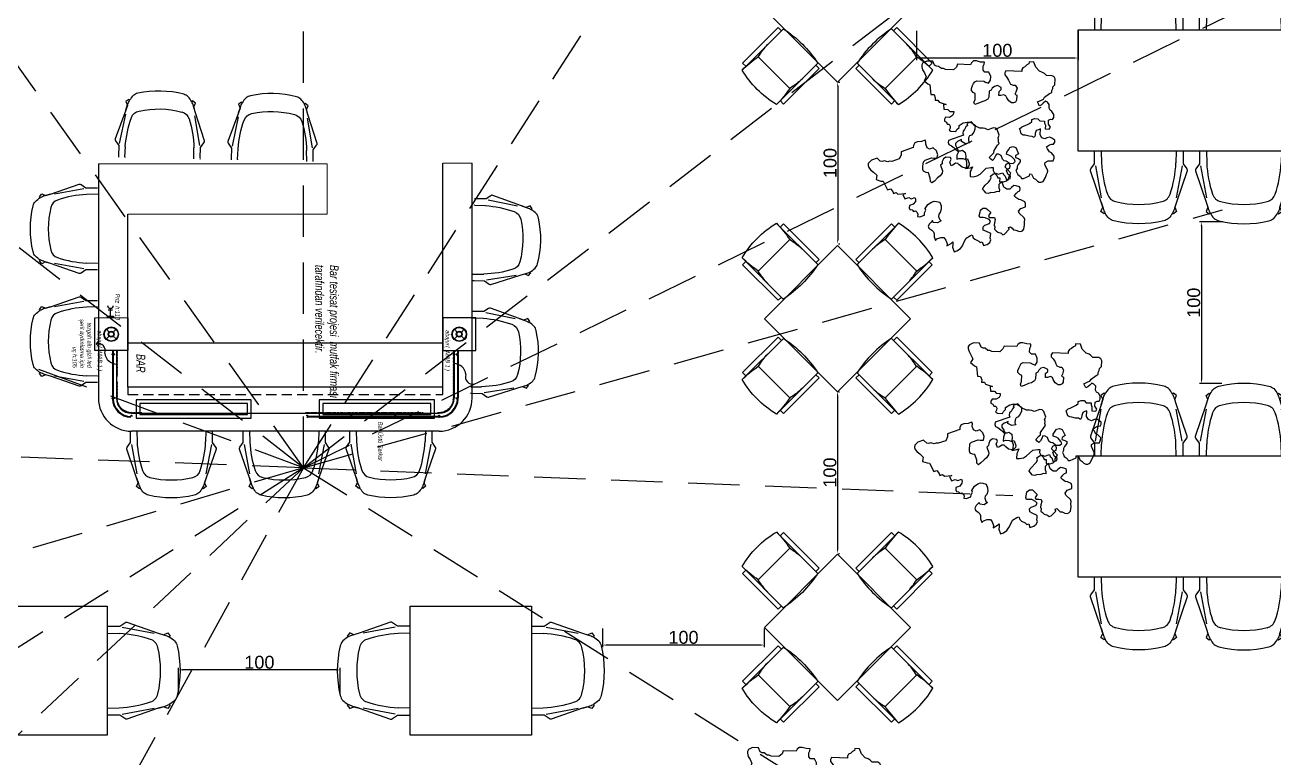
# Model space of a CAD drawing. Header units: inches. Extents: x 33469 to 138684, y -86444 to -29699.
# Drawn here: x 80802 to 81575, y -41651 to -41197 of the extents above; entities that cross this region are included whole.
import ezdxf

# ---------------------------------------------------------------- set-up
doc = ezdxf.new("R2010")
doc.units = ezdxf.units.IN
doc.header["$MEASUREMENT"] = 0
doc.linetypes.add('DASHED2', pattern=[9.525, 6.35, -3.175])
doc.layers.get('0').update_dxf_attribs({"lineweight": 9})
doc.layers.get('Defpoints').update_dxf_attribs({"lineweight": 15})
for name, color, linetype in [('B-FURNITURE', 22, 'Continuous'), ('dg_bitki', 57, 'Continuous'), ('dg_downlight', 140, 'Continuous'), ('dg_elekt', 21, 'Continuous'), ('dg_sbttefris', 6, 'Continuous'), ('dg_tavantara', 63, 'Continuous'), ('dg_tefris', 22, 'Continuous'), ('dg_yazi', 41, 'Continuous')]:
    doc.layers.add(name, color=color, linetype=linetype)
doc.layers.add('dg_tavtara7', color=7, linetype='Continuous', true_color=0xf16565)
doc.styles.add('idea_biggg', font='swisscl.ttf', dxfattribs={"height": 12})
doc.styles.get("Standard").update_dxf_attribs({"font": 'arial.ttf'})
doc.dimstyles.new('ISO-25', dxfattribs={"dimtxt": 8, "dimasz": 2.5, "dimexe": 1.25, "dimexo": 0.625, "dimtad": 1, "dimdec": 0, "dimtxsty": 'Standard', "dimcen": 2.5, "dimadec": 0, "dimazin": 0, "dimtfac": 1, "dimtdec": 0, "dimtmove": 0, "dimatfit": 3, "dimfxl": 1, "dimarcsym": 0})

# ---------------------------------------------------------------- blocks, each defined once
blk = doc.blocks.new('UI')
at = {"layer": 'B-FURNITURE', "color": 33}
for points in [[(189108, 81976), (189155, 81976)], [(189153, 81490), (189108, 81490), (189108, 81976)], [(189153, 81463), (189153, 82028)], [(189622, 81976), (189668, 81976), (189668, 81490), (189624, 81490)], [(189624, 82028), (189624, 81463)], [(189172, 81826), (189604, 81826)]]:
    blk.add_lwpolyline(points, dxfattribs=at)
for centre, radius, start, end in [((189388, 81090), 967, 75.9111, 104.0889), ((190456, 82052), 1304, 181.0501, 189.9778), ((188320, 82052), 1304, 350.0222, 358.9499), ((189897, 81656), 744, 166.7799, 178.5985), ((188880, 81656), 744, 1.4015, 13.2201), ((189388, 82560), 1122, 257.8807, 282.1193)]:
    blk.add_arc(centre, radius, start, end, dxfattribs=at)
blk = doc.blocks.new('A$C754E1EED')
at = {"layer": 'B-FURNITURE'}
blk.add_lwpolyline([(-0.707, 0), (0, -0.707), (0.707, 0), (0, 0.707)], close=True, dxfattribs=at)
at = {"layer": 'B-FURNITURE', "yscale": 0.001, "zscale": 0.001}
for p, xscale, rotation in [((191.164, 76.671), -0.001, 44.9999999997052), ((-191.164, 76.671), 0.001, 315.0000000002948), ((-76.671, 191.164), -0.001, 135.0000000002948), ((76.671, 191.164), 0.001, 224.9999999997052)]:
    blk.add_blockref('UI', p, dxfattribs=dict(at, xscale=xscale, rotation=rotation))
blk = doc.blocks.new('75140rev')
at = {"layer": 'dg_tefris'}
for p, q in [((23386.56, -33310.99), (23390.22, -33291.23)), ((23440.26, -33310.99), (23436.59, -33291.23)), ((23451.56, -33310.99), (23455.22, -33291.23)), ((23505.26, -33310.99), (23501.59, -33291.23)), ((23390.19, -33319.92), (23390.41, -33312.8)), ((23436.62, -33319.92), (23436.4, -33312.8)), ((23455.19, -33319.92), (23455.41, -33312.8)), ((23501.62, -33319.92), (23501.4, -33312.8)), ((23390.19, -33395.4), (23390.41, -33402.52)), ((23436.62, -33395.4), (23436.4, -33402.52)), ((23455.19, -33395.4), (23455.41, -33402.52)), ((23501.62, -33395.4), (23501.4, -33402.52)), ((23386.56, -33404.33), (23390.22, -33424.09)), ((23440.26, -33404.33), (23436.59, -33424.09)), ((23451.56, -33404.33), (23455.22, -33424.09)), ((23505.26, -33404.33), (23501.59, -33424.09))]:
    blk.add_line(p, q, dxfattribs=at)
for points in [[(23440.89, -33320.16, 0.01607), (23440.88, -33319.29), (23440.88, -33312.33), (23443.08, -33309.2, 0.252596), (23443.36, -33307.96), (23436.69, -33288.59), (23435.67, -33285.34), (23436.81, -33282.79), (23434.81, -33281.29), (23434.25, -33281.81, 0.066256), (23431.83, -33278.52, 0.107007), (23428.8, -33276.95, 0.117795), (23398.01, -33276.95, 0.107007), (23394.98, -33278.52, 0.066256), (23392.56, -33281.81), (23392, -33281.29), (23390, -33282.79), (23391.14, -33285.34), (23390.13, -33288.59), (23383.45, -33307.96, 0.252596), (23383.74, -33309.2), (23385.93, -33312.33), (23385.93, -33319.29, 0.01607), (23385.92, -33320.16)], [(23450.92, -33320.16, -0.01607), (23450.93, -33319.29), (23450.93, -33312.33), (23448.74, -33309.2, -0.252596), (23448.45, -33307.96), (23455.13, -33288.59), (23456.14, -33285.34), (23455, -33282.79), (23457, -33281.29), (23457.56, -33281.81, -0.066256), (23459.98, -33278.52, -0.107007), (23463.01, -33276.95, -0.117795), (23493.8, -33276.95, -0.107007), (23496.83, -33278.52, -0.066256), (23499.25, -33281.81), (23499.81, -33281.29), (23501.81, -33282.79), (23500.67, -33285.34), (23501.69, -33288.59), (23508.36, -33307.96, -0.252596), (23508.08, -33309.2), (23505.88, -33312.33), (23505.88, -33319.29, -0.01607), (23505.89, -33320.16)], [(23390.13, -33288.59), (23391.33, -33284.73, -0.051252), (23392.56, -33281.81)], [(23436.69, -33288.59), (23435.48, -33284.73, 0.051252), (23434.25, -33281.81)], [(23455.13, -33288.59), (23456.33, -33284.73, -0.051252), (23457.56, -33281.81)], [(23501.69, -33288.59), (23500.48, -33284.73, 0.051252), (23499.25, -33281.81)], [(23440.89, -33395.16, -0.01607), (23440.88, -33396.02), (23440.88, -33402.99), (23443.08, -33406.12, -0.252596), (23443.36, -33407.35), (23436.69, -33426.73), (23435.67, -33429.98), (23436.81, -33432.53), (23434.81, -33434.02), (23434.25, -33433.5, -0.066256), (23431.83, -33436.8, -0.107007), (23428.8, -33438.37, -0.117795), (23398.01, -33438.37, -0.107007), (23394.98, -33436.8, -0.066256), (23392.56, -33433.5), (23392, -33434.02), (23390, -33432.53), (23391.14, -33429.98), (23390.13, -33426.73), (23383.45, -33407.35, -0.252596), (23383.74, -33406.12), (23385.93, -33402.99), (23385.93, -33396.02, -0.01607), (23385.92, -33395.16)], [(23450.92, -33395.16, 0.01607), (23450.93, -33396.02), (23450.93, -33402.99), (23448.74, -33406.12, 0.252596), (23448.45, -33407.35), (23455.13, -33426.73), (23456.14, -33429.98), (23455, -33432.53), (23457, -33434.02), (23457.56, -33433.5, 0.066256), (23459.98, -33436.8, 0.107007), (23463.01, -33438.37, 0.117795), (23493.8, -33438.37, 0.107007), (23496.83, -33436.8, 0.066256), (23499.25, -33433.5), (23499.81, -33434.02), (23501.81, -33432.53), (23500.67, -33429.98), (23501.69, -33426.73), (23508.36, -33407.35, 0.252596), (23508.08, -33406.12), (23505.88, -33402.99), (23505.88, -33396.02, 0.01607), (23505.89, -33395.16)], [(23390.13, -33426.73), (23391.33, -33430.59, 0.051252), (23392.56, -33433.5)], [(23436.69, -33426.73), (23435.48, -33430.59, -0.051252), (23434.25, -33433.5)], [(23455.13, -33426.73), (23456.33, -33430.59, 0.051252), (23457.56, -33433.5)], [(23501.69, -33426.73), (23500.48, -33430.59, -0.051252), (23499.25, -33433.5)]]:
    blk.add_lwpolyline(points, format="xyb", dxfattribs=at)
blk.add_lwpolyline([(23515.91, -33395.16), (23375.91, -33395.16), (23375.91, -33320.16), (23515.91, -33320.16), (23515.91, -33395.16)], dxfattribs=at)
for centre, radius, start, end in [((23400.45, -33295.41), 6.67, 102.02644, 162.77192), ((23413.41, -33347.89), 60.73, 76.3349, 103.6651), ((23426.36, -33295.41), 6.67, 17.22808, 77.97356), ((23465.45, -33295.41), 6.67, 102.02644, 162.77192), ((23478.41, -33347.89), 60.73, 76.3349, 103.6651), ((23491.36, -33295.41), 6.67, 17.22808, 77.97356), ((23460.42, -33316.02), 70.08, 161.19657, 177.36866), ((23366.4, -33316.02), 70.08, 2.63134, 18.80343), ((23525.42, -33316.02), 70.08, 161.19657, 177.36866), ((23431.4, -33316.02), 70.08, 2.63134, 18.80343), ((23388.09, -33319.85), 2.1, 351.61762, 358.25031), ((23438.73, -33319.85), 2.1, 181.74969, 188.38238), ((23453.09, -33319.85), 2.1, 351.61762, 358.25031), ((23503.73, -33319.85), 2.1, 181.74969, 188.38238), ((23388.09, -33395.46), 2.1, 1.74969, 8.38238), ((23438.73, -33395.46), 2.1, 171.61762, 178.25031), ((23453.09, -33395.46), 2.1, 1.74969, 8.38238), ((23503.73, -33395.46), 2.1, 171.61762, 178.25031), ((23460.42, -33399.3), 70.08, 182.63134, 198.80343), ((23366.4, -33399.3), 70.08, 341.19657, 357.36866), ((23525.42, -33399.3), 70.08, 182.63134, 198.80343), ((23431.4, -33399.3), 70.08, 341.19657, 357.36866), ((23400.45, -33419.91), 6.67, 197.22808, 257.97356), ((23426.36, -33419.91), 6.67, 282.02644, 342.77192), ((23465.45, -33419.91), 6.67, 197.22808, 257.97356), ((23491.36, -33419.91), 6.67, 282.02644, 342.77192), ((23413.41, -33367.42), 60.73, 256.3349, 283.6651), ((23478.41, -33367.42), 60.73, 256.3349, 283.6651)]:
    blk.add_arc(centre, radius, start, end, dxfattribs=at)
blk = doc.blocks.new('*D361')
at = {"color": 0, "lineweight": -2, "transparency": 16777216}
for p, q in [((81543.12, -41319.06), (81528.55, -41319.06)), ((81529.8, -41321.56), (81529.8, -41416.55)), ((81542.38, -41419.05), (81528.55, -41419.05))]:
    blk.add_line(p, q, dxfattribs=at)
at = {"color": 0, "transparency": 16777216}
for points in [[(81529.39, -41321.56), (81530.22, -41321.56), (81529.8, -41319.06)], [(81529.39, -41416.55), (81530.22, -41416.55), (81529.8, -41419.05)]]:
    blk.add_solid(points, dxfattribs=at)
at = {"layer": 'Defpoints', "color": 0, "transparency": 16777216}
for p in [(81543.74, -41319.06), (81529.8, -41419.05), (81543, -41419.05)]:
    blk.add_point(p, dxfattribs=at)
at = {"color": 0, "transparency": 16777216, "insert": (81525.09, -41369.06), "char_height": 8, "attachment_point": 5, "rotation": 90}
blk.add_mtext('100', dxfattribs=at)
blk = doc.blocks.new('*D363')
at = {"color": 0, "lineweight": -2, "transparency": 16777216}
for p, q in [((81353.57, -41200.82), (81353.57, -41218.89)), ((81453.57, -41200.82), (81453.57, -41218.89)), ((81451.07, -41217.64), (81356.07, -41217.64))]:
    blk.add_line(p, q, dxfattribs=at)
at = {"color": 0, "transparency": 16777216}
for points in [[(81356.07, -41217.23), (81356.07, -41218.06), (81353.57, -41217.64)], [(81451.07, -41217.23), (81451.07, -41218.06), (81453.57, -41217.64)]]:
    blk.add_solid(points, dxfattribs=at)
at = {"layer": 'Defpoints', "color": 0, "transparency": 16777216}
for p in [(81353.57, -41200.19), (81453.57, -41200.19), (81353.57, -41217.64)]:
    blk.add_point(p, dxfattribs=at)
at = {"color": 0, "transparency": 16777216, "insert": (81403.57, -41212.93), "char_height": 8, "attachment_point": 5}
blk.add_mtext('100', dxfattribs=at)
blk = doc.blocks.new('abajurr')
at = {"layer": 'dg_elekt'}
for p, q in [((-2508, 3716.5), (-2512.7, 3721.2)), ((-2503.3, 3716.5), (-2498.6, 3721.2)), ((-2508, 3711.8), (-2512.7, 3707)), ((-2503.3, 3711.8), (-2498.6, 3707))]:
    blk.add_line(p, q, dxfattribs=at)
for radius in [10, 9.33, 4, 3.33]:
    blk.add_circle((-2505.6, 3714.1), radius, dxfattribs=at)
blk = doc.blocks.new('prizz')
at = {"layer": 'dg_elekt'}
for p, q in [((0, -8), (0, 0)), ((0, 0), (2, 0)), ((2, 0), (2, -8)), ((2, -8), (0, -8)), ((2, -4), (12.5, -4)), ((10.4, -7), (10.4, -1))]:
    blk.add_line(p, q, dxfattribs=at)
at = {"layer": 'dg_elekt', "extrusion": (0, 0, -1)}
blk.add_ellipse((16, -4), major_axis=(-2.55, 2.55), ratio=1, start_param=3.926991, end_param=7.068583, dxfattribs=at)
blk = doc.blocks.new('snd')
at = {"layer": 'dg_tefris'}
for p, q in [((21091.12, -32252.55), (21098.23, -32252.77)), ((21100.05, -32248.92), (21119.81, -32252.58)), ((21091.12, -32298.98), (21098.23, -32298.76)), ((21100.05, -32302.62), (21119.81, -32298.95))]:
    blk.add_line(p, q, dxfattribs=at)
for points in [[(21090.88, -32248.28, -0.01607), (21091.74, -32248.29), (21098.71, -32248.29), (21101.84, -32246.1, -0.252596), (21103.07, -32245.81), (21122.44, -32252.49), (21125.69, -32253.5), (21128.25, -32252.36), (21129.74, -32254.36), (21129.22, -32254.92, -0.066256), (21132.51, -32257.34, -0.107007), (21134.09, -32260.37, -0.117795), (21134.09, -32291.16, -0.107007), (21132.51, -32294.19, -0.066256), (21129.22, -32296.61), (21129.74, -32297.17), (21128.25, -32299.17), (21125.69, -32298.03), (21122.44, -32299.05), (21103.07, -32305.72, -0.252596), (21101.84, -32305.44), (21098.71, -32303.24), (21091.74, -32303.24, -0.01607), (21090.88, -32303.25)], [(21122.44, -32252.49), (21126.31, -32253.69, -0.051252), (21129.22, -32254.92)], [(21122.44, -32299.05), (21126.31, -32297.84, 0.051252), (21129.22, -32296.61)]]:
    blk.add_lwpolyline(points, format="xyb", dxfattribs=at)
for centre, radius, start, end in [((21091.18, -32250.45), 2.1, 261.61762, 268.25031), ((21095.02, -32322.78), 70.08, 71.19657, 87.36866), ((21115.63, -32262.81), 6.67, 12.02644, 72.77192), ((21063.14, -32275.77), 60.73, 346.3349, 13.6651), ((21095.02, -32228.76), 70.08, 272.63134, 288.80343), ((21115.63, -32288.72), 6.67, 287.22808, 347.97356), ((21091.18, -32301.09), 2.1, 91.74969, 98.38238)]:
    blk.add_arc(centre, radius, start, end, dxfattribs=at)
blk = doc.blocks.new('trshghtr')
for points in [[(15448.82, 7317.12), (15590.33, 7317.12)], [(15590.33, 7286.05), (15590.33, 7317.12)], [(15661.81, 7317.62), (15679.94, 7317.62)], [(15466.95, 7286.05), (15590.33, 7286.05)], [(15446.56, 7221.91), (15466.95, 7221.91)]]:
    blk.add_lwpolyline(points)
at = {"layer": 'dg_downlight'}
for points in [[(15543.31, 7171.04), (15472.16, 7171.04), (15472.16, 7159.71), (15543.31, 7159.71)], [(15541.04, 7168.77), (15474.43, 7168.77), (15474.43, 7161.98), (15541.04, 7161.98)], [(15656.6, 7171.04), (15585.45, 7171.04), (15585.45, 7159.71), (15656.6, 7159.71)], [(15654.33, 7168.77), (15587.72, 7168.77), (15587.72, 7161.98), (15654.33, 7161.98)]]:
    blk.add_lwpolyline(points, close=True, dxfattribs=at)
at = {"layer": 'dg_elekt'}
for p, q in [((15448.75, 7207.42), (15447.41, 7205.82)), ((15447.41, 7205.82), (15448.88, 7204.31))]:
    blk.add_line(p, q, dxfattribs=at)
for centre, radius, start, end in [((15448.57, 7201.46), 4.51, 341.43387, 104.83225), ((15460.04, 7200.43), 7.2, 183.26888, 271.80618), ((15668.82, 7186.29), 7.2, 3.26888, 91.80618), ((15680.29, 7185.26), 4.51, 161.43387, 284.83225)]:
    blk.add_arc(centre, radius, start, end, dxfattribs=at)
at = {"layer": 'dg_sbttefris', "linetype": 'Continuous'}
for p, q in [((15448.82, 7317.12), (15448.82, 7172.06)), ((15661.81, 7178.86), (15661.81, 7317.62)), ((15679.94, 7172.06), (15679.94, 7317.62)), ((15466.95, 7178.86), (15466.95, 7286.05)), ((15446.56, 7201.52), (15446.56, 7221.91)), ((15466.95, 7221.91), (15466.95, 7201.52)), ((15661.81, 7206.05), (15466.95, 7206.05)), ((15466.95, 7201.52), (15446.56, 7201.52)), ((15457.39, 7199.52), (15457.93, 7199.52)), ((15457.39, 7198.98), (15457.39, 7199.52)), ((15457.93, 7198.98), (15457.39, 7198.98)), ((15457.43, 7201.52), (15457.43, 7199.52)), ((15457.43, 7198.98), (15457.43, 7172.33)), ((15457.89, 7201.52), (15457.89, 7199.52)), ((15457.89, 7198.98), (15457.89, 7172.33)), ((15457.93, 7199.52), (15457.93, 7198.98)), ((15458.57, 7199.48), (15457.93, 7199.48)), ((15458.57, 7199.02), (15457.93, 7199.02)), ((15670.19, 7199.48), (15670.83, 7199.48)), ((15670.19, 7199.02), (15670.83, 7199.02)), ((15671.37, 7199.52), (15670.83, 7199.52)), ((15670.83, 7199.52), (15670.83, 7198.98)), ((15670.83, 7198.98), (15671.37, 7198.98)), ((15670.87, 7201.52), (15670.87, 7199.52)), ((15670.87, 7198.98), (15670.87, 7172.33)), ((15671.33, 7201.52), (15671.33, 7199.52)), ((15671.33, 7198.98), (15671.33, 7172.33)), ((15671.37, 7198.98), (15671.37, 7199.52)), ((15661.81, 7178.86), (15466.95, 7178.86)), ((15457.39, 7172.33), (15457.93, 7172.33)), ((15457.39, 7171.79), (15457.39, 7172.33)), ((15457.93, 7171.79), (15457.39, 7171.79)), ((15457.93, 7172.33), (15457.93, 7171.79)), ((15458.57, 7172.29), (15457.93, 7172.29)), ((15458.57, 7171.83), (15457.93, 7171.83)), ((15670.19, 7172.29), (15670.83, 7172.29)), ((15670.19, 7171.83), (15670.83, 7171.83)), ((15671.37, 7172.33), (15670.83, 7172.33)), ((15670.83, 7172.33), (15670.83, 7171.79)), ((15670.83, 7171.79), (15671.37, 7171.79)), ((15671.37, 7171.79), (15671.37, 7172.33)), ((15468.99, 7161.41), (15468.99, 7160.78)), ((15469.44, 7161.41), (15469.44, 7160.78)), ((15577.7, 7160.78), (15578.25, 7160.78)), ((15578.25, 7160.23), (15577.7, 7160.23)), ((15578.2, 7161.41), (15578.2, 7160.78)), ((15578.25, 7160.78), (15578.25, 7160.23)), ((15604.89, 7160.73), (15578.25, 7160.73)), ((15604.89, 7160.28), (15578.25, 7160.28)), ((15604.89, 7160.23), (15604.89, 7160.78)), ((15604.89, 7160.78), (15605.44, 7160.78)), ((15605.44, 7160.23), (15604.89, 7160.23)), ((15604.94, 7161.41), (15604.94, 7160.78)), ((15605.39, 7161.41), (15605.39, 7160.78)), ((15605.44, 7160.78), (15605.44, 7160.23)), ((15632.08, 7160.73), (15605.44, 7160.73)), ((15632.08, 7160.28), (15605.44, 7160.28)), ((15632.08, 7160.23), (15632.08, 7160.78)), ((15632.08, 7160.78), (15632.63, 7160.78)), ((15632.63, 7160.23), (15632.08, 7160.23)), ((15632.13, 7161.41), (15632.13, 7160.78)), ((15632.58, 7161.41), (15632.58, 7160.78)), ((15632.63, 7160.78), (15632.63, 7160.23)), ((15659.27, 7160.73), (15632.63, 7160.73)), ((15659.27, 7160.28), (15632.63, 7160.28)), ((15659.27, 7160.23), (15659.27, 7160.78)), ((15659.27, 7160.78), (15659.82, 7160.78)), ((15659.82, 7160.23), (15659.27, 7160.23)), ((15659.32, 7161.41), (15659.32, 7160.78)), ((15659.77, 7161.41), (15659.77, 7160.78)), ((15659.82, 7160.78), (15659.82, 7160.23)), ((15659.55, 7151.67), (15469.22, 7151.67))]:
    blk.add_line(p, q, dxfattribs=at)
blk.add_lwpolyline([(15661.81, 7201.52), (15682.2, 7201.52), (15682.2, 7221.91), (15661.81, 7221.91)], close=True, dxfattribs=at)
for centre in [(15458.57, 7199.25), (15670.19, 7199.25), (15670.19, 7199.25), (15458.57, 7172.06), (15670.19, 7172.06), (15670.19, 7172.06), (15469.22, 7161.41), (15577.98, 7161.41), (15605.17, 7161.41), (15632.36, 7161.41), (15659.55, 7161.41)]:
    blk.add_circle(centre, 0.227, dxfattribs=at)
for centre, radius, start, end in [((15469.22, 7172.06), 20.39, 180, 270), ((15469.22, 7172.06), 11.78, 181.32233, 268.67738), ((15469.22, 7172.06), 11.33, 181.37523, 268.62446), ((15659.55, 7172.06), 20.39, 270, 0), ((15659.55, 7172.06), 11.33, 271.37554, 358.62477), ((15659.55, 7172.06), 11.78, 271.32262, 358.67767)]:
    blk.add_arc(centre, radius, start, end, dxfattribs=at)
at = {"layer": 'dg_tavtara7'}
for p, q in [((15459.93, 7201.52), (15459.93, 7172.06)), ((15668.84, 7201.52), (15668.84, 7172.06)), ((15469.22, 7162.77), (15659.55, 7162.77))]:
    blk.add_line(p, q, dxfattribs=at)
at = {"layer": 'dg_tavtara7', "linetype": 'DASHED2'}
for p, q in [((15466.95, 7178.86), (15466.95, 7174.33)), ((15661.81, 7174.33), (15661.81, 7178.86)), ((15466.95, 7174.33), (15661.81, 7174.33))]:
    blk.add_line(p, q, dxfattribs=at)
at = {"layer": 'dg_tavtara7'}
for centre, radius, start, end in [((15460.6, 7201.52), 0.453, 180, 270), ((15460.6, 7200.61), 0.453, 90, 270), ((15460.6, 7199.7), 0.453, 90, 270), ((15460.6, 7198.8), 0.453, 90, 270), ((15460.6, 7197.89), 0.453, 90, 270), ((15668.16, 7201.52), 0.453, 270, 0), ((15668.16, 7200.61), 0.453, 270, 90), ((15668.16, 7199.7), 0.453, 270, 90), ((15668.16, 7198.8), 0.453, 270, 90), ((15668.16, 7197.89), 0.453, 270, 90), ((15460.6, 7196.98), 0.453, 90, 270), ((15460.6, 7196.08), 0.453, 90, 270), ((15460.6, 7195.17), 0.453, 90, 270), ((15460.6, 7194.26), 0.453, 90, 270), ((15460.6, 7193.36), 0.453, 90, 270), ((15460.6, 7192.45), 0.453, 90, 270), ((15460.6, 7191.55), 0.453, 90, 270), ((15460.6, 7190.64), 0.453, 90, 270), ((15668.16, 7196.98), 0.453, 270, 90), ((15668.16, 7196.08), 0.453, 270, 90), ((15668.16, 7195.17), 0.453, 270, 90), ((15668.16, 7194.26), 0.453, 270, 90), ((15668.16, 7193.36), 0.453, 270, 90), ((15668.16, 7192.45), 0.453, 270, 90), ((15668.16, 7191.55), 0.453, 270, 90), ((15668.16, 7190.64), 0.453, 270, 90), ((15460.6, 7189.73), 0.453, 90, 270), ((15460.6, 7188.83), 0.453, 90, 270), ((15460.6, 7187.92), 0.453, 90, 270), ((15460.6, 7187.01), 0.453, 90, 270), ((15460.6, 7186.11), 0.453, 90, 270), ((15668.16, 7189.73), 0.453, 270, 90), ((15668.16, 7188.83), 0.453, 270, 90), ((15668.16, 7187.92), 0.453, 270, 90), ((15668.16, 7187.01), 0.453, 270, 90), ((15668.16, 7186.11), 0.453, 270, 90), ((15668.16, 7185.2), 0.453, 270, 90), ((15668.16, 7184.3), 0.453, 270, 90), ((15668.16, 7183.39), 0.453, 270, 90), ((15668.16, 7182.48), 0.453, 270, 90), ((15460.6, 7181.58), 0.453, 90, 270), ((15460.6, 7180.67), 0.453, 90, 270), ((15460.6, 7179.76), 0.453, 90, 270), ((15460.6, 7178.86), 0.453, 90, 270), ((15460.6, 7177.95), 0.453, 90, 270), ((15460.6, 7177.04), 0.453, 90, 270), ((15460.6, 7176.14), 0.453, 90, 270), ((15460.6, 7175.23), 0.453, 90, 270), ((15460.6, 7174.33), 0.453, 90, 270), ((15668.16, 7181.58), 0.453, 270, 90), ((15668.16, 7180.67), 0.453, 270, 90), ((15668.16, 7179.76), 0.453, 270, 90), ((15668.16, 7178.86), 0.453, 270, 90), ((15668.16, 7177.95), 0.453, 270, 90), ((15668.16, 7177.04), 0.453, 270, 90), ((15668.16, 7176.14), 0.453, 270, 90), ((15668.16, 7175.23), 0.453, 270, 90), ((15668.16, 7174.33), 0.453, 270, 90), ((15469.22, 7172.06), 9.29, 180, 270), ((15460.6, 7173.42), 0.453, 90, 270), ((15460.6, 7172.51), 0.453, 90, 270), ((15460.61, 7171.61), 0.451, 91.20474, 274.79526), ((15460.71, 7170.71), 0.451, 97.20474, 280.79526), ((15460.9, 7169.83), 0.451, 103.20474, 286.79526), ((15461.17, 7168.97), 0.451, 109.20474, 292.79526), ((15461.54, 7168.15), 0.451, 115.20474, 298.79526), ((15461.99, 7167.37), 0.451, 121.20474, 304.79526), ((15659.55, 7172.06), 9.29, 270, 0), ((15666.77, 7167.37), 0.451, 235.20474, 58.79526), ((15667.22, 7168.15), 0.451, 241.20474, 64.79526), ((15667.59, 7168.97), 0.451, 247.20474, 70.79526), ((15667.86, 7169.83), 0.451, 253.20474, 76.79526), ((15668.05, 7170.71), 0.451, 259.20474, 82.79526), ((15668.15, 7171.61), 0.451, 265.20474, 88.79526), ((15668.16, 7173.42), 0.453, 270, 90), ((15668.16, 7172.51), 0.453, 270, 90), ((15462.52, 7166.64), 0.451, 127.20474, 310.79526), ((15463.13, 7165.97), 0.451, 133.20474, 316.79526), ((15463.8, 7165.37), 0.451, 139.20474, 322.79526), ((15464.52, 7164.84), 0.451, 145.20474, 328.79526), ((15465.31, 7164.39), 0.451, 151.20474, 334.79526), ((15466.13, 7164.02), 0.451, 157.20474, 340.79526), ((15466.99, 7163.74), 0.451, 163.20474, 346.79526), ((15467.87, 7163.55), 0.451, 169.20474, 352.79526), ((15468.76, 7163.46), 0.451, 175.20474, 358.79526), ((15469.67, 7163.45), 0.453, 180, 0), ((15470.57, 7163.45), 0.453, 180, 0), ((15471.48, 7163.45), 0.453, 180, 0), ((15472.39, 7163.45), 0.453, 180, 0), ((15473.29, 7163.45), 0.453, 180, 0), ((15474.2, 7163.45), 0.453, 180, 0), ((15475.11, 7163.45), 0.453, 180, 0), ((15577.52, 7163.45), 0.453, 180, 0), ((15578.43, 7163.45), 0.453, 180, 0), ((15579.33, 7163.45), 0.453, 180, 0), ((15580.24, 7163.45), 0.453, 180, 0), ((15581.15, 7163.45), 0.453, 180, 0), ((15582.05, 7163.45), 0.453, 180, 0), ((15582.96, 7163.45), 0.453, 180, 0), ((15583.87, 7163.45), 0.453, 180, 0), ((15584.77, 7163.45), 0.453, 180, 0), ((15585.68, 7163.45), 0.453, 180, 0), ((15586.59, 7163.45), 0.453, 180, 0), ((15587.49, 7163.45), 0.453, 180, 0), ((15588.4, 7163.45), 0.453, 180, 0), ((15589.3, 7163.45), 0.453, 180, 0), ((15590.21, 7163.45), 0.453, 180, 0), ((15591.12, 7163.45), 0.453, 180, 0), ((15592.02, 7163.45), 0.453, 180, 0), ((15592.93, 7163.45), 0.453, 180, 0), ((15593.84, 7163.45), 0.453, 180, 0), ((15594.74, 7163.45), 0.453, 180, 0), ((15595.65, 7163.45), 0.453, 180, 0), ((15596.56, 7163.45), 0.453, 180, 0), ((15597.46, 7163.45), 0.453, 180, 0), ((15598.37, 7163.45), 0.453, 180, 0), ((15599.27, 7163.45), 0.453, 180, 0), ((15600.18, 7163.45), 0.453, 180, 0), ((15601.09, 7163.45), 0.453, 180, 0), ((15601.99, 7163.45), 0.453, 180, 0), ((15602.9, 7163.45), 0.453, 180, 0), ((15603.81, 7163.45), 0.453, 180, 0), ((15604.71, 7163.45), 0.453, 180, 0), ((15605.62, 7163.45), 0.453, 180, 0), ((15606.52, 7163.45), 0.453, 180, 0), ((15607.43, 7163.45), 0.453, 180, 0), ((15608.34, 7163.45), 0.453, 180, 0), ((15609.24, 7163.45), 0.453, 180, 0), ((15610.15, 7163.45), 0.453, 180, 0), ((15611.06, 7163.45), 0.453, 180, 0), ((15611.96, 7163.45), 0.453, 180, 0), ((15612.87, 7163.45), 0.453, 180, 0), ((15613.78, 7163.45), 0.453, 180, 0), ((15614.68, 7163.45), 0.453, 180, 0), ((15615.59, 7163.45), 0.453, 180, 0), ((15616.49, 7163.45), 0.453, 180, 0), ((15617.4, 7163.45), 0.453, 180, 0), ((15618.31, 7163.45), 0.453, 180, 0), ((15619.21, 7163.45), 0.453, 180, 0), ((15620.12, 7163.45), 0.453, 180, 0), ((15621.03, 7163.45), 0.453, 180, 0), ((15621.93, 7163.45), 0.453, 180, 0), ((15622.84, 7163.45), 0.453, 180, 0), ((15623.75, 7163.45), 0.453, 180, 0), ((15624.65, 7163.45), 0.453, 180, 0), ((15625.56, 7163.45), 0.453, 180, 0), ((15626.46, 7163.45), 0.453, 180, 0), ((15627.37, 7163.45), 0.453, 180, 0), ((15628.28, 7163.45), 0.453, 180, 0), ((15629.18, 7163.45), 0.453, 180, 0), ((15630.09, 7163.45), 0.453, 180, 0), ((15631, 7163.45), 0.453, 180, 0), ((15631.9, 7163.45), 0.453, 180, 0), ((15632.81, 7163.45), 0.453, 180, 0), ((15633.71, 7163.45), 0.453, 180, 0), ((15634.62, 7163.45), 0.453, 180, 0), ((15635.53, 7163.45), 0.453, 180, 0), ((15636.43, 7163.45), 0.453, 180, 0), ((15637.34, 7163.45), 0.453, 180, 0), ((15638.25, 7163.45), 0.453, 180, 0), ((15639.15, 7163.45), 0.453, 180, 0), ((15640.06, 7163.45), 0.453, 180, 0), ((15640.97, 7163.45), 0.453, 180, 0), ((15641.87, 7163.45), 0.453, 180, 0), ((15642.78, 7163.45), 0.453, 180, 0), ((15643.68, 7163.45), 0.453, 180, 0), ((15644.59, 7163.45), 0.453, 180, 0), ((15645.5, 7163.45), 0.453, 180, 0), ((15646.4, 7163.45), 0.453, 180, 0), ((15647.31, 7163.45), 0.453, 180, 0), ((15648.22, 7163.45), 0.453, 180, 0), ((15649.12, 7163.45), 0.453, 180, 0), ((15659.09, 7163.45), 0.453, 180, 0), ((15660, 7163.46), 0.451, 181.20474, 4.79526), ((15660.89, 7163.55), 0.451, 187.20474, 10.79526), ((15661.77, 7163.74), 0.451, 193.20474, 16.79526), ((15662.63, 7164.02), 0.451, 199.20474, 22.79526), ((15663.46, 7164.39), 0.451, 205.20474, 28.79526), ((15664.24, 7164.84), 0.451, 211.20474, 34.79526), ((15664.97, 7165.37), 0.451, 217.20474, 40.79526), ((15665.64, 7165.97), 0.451, 223.20474, 46.79526), ((15666.24, 7166.64), 0.451, 229.20474, 52.79526)]:
    blk.add_arc(centre, radius, start, end, dxfattribs=at)
at = {"layer": 'dg_elekt', "xscale": 0.4531672680122396, "yscale": 0.4531672680122396, "zscale": 0.4531672680122396}
for name, p, rotation in [('prizz', (15454.45, 7221.91), 89.99999999999999), ('abajurr', (13773.64, 6076.24), 270), ('abajurr', (13988.89, 6076.24), 270)]:
    blk.add_blockref(name, p, dxfattribs=dict(at, rotation=rotation))
at = {"layer": 'dg_tefris', "zscale": 0.9218998039458912}
for p, xscale, yscale, rotation in [((44798.79, -12784.28), -0.9218998039458912, 0.9218998039458912, 268.717212455881), ((44868.51, -12785.84), -0.9218998039458912, 0.9218998039458912, 268.717212455881), ((34891.9, -22478.12), 0.9218998039458912, 0.9218998039458912, 180), ((-4362.35, -22084.27), -0.9218998039458913, 0.9218998039458913, 178.8376541467141), ((34891.9, -22547.85), 0.9218998039458912, 0.9218998039458912, 180), ((-4363.76, -22153.99), -0.9218998039458913, 0.9218998039458913, 178.8376541467141), ((45248.96, 26595.57), 0.9218998039458912, 0.9218998039458912, 270), ((45318.69, 26595.57), 0.9218998039458912, 0.9218998039458912, 270), ((45384.66, 26595.7), 0.9218998039458912, 0.9218998039458912, 270)]:
    blk.add_blockref('snd', p, dxfattribs=dict(at, xscale=xscale, yscale=yscale, rotation=rotation))
at = {"layer": 'dg_downlight', "char_height": 2.719, "width": 21.7873, "attachment_point": 7, "rotation": 270}
for s, insert in [('{\\fSwis721 LtCn BT|b0|i1|c162|p34;( İMAB 1 ) }', (15447.61, 7204.27)), ('{\\fSwis721 LtCn BT|b0|i1|c162|p34;( İMAB 1 ) }', (15662.78, 7204.27)), ('{\\fSwis721 LtCn BT|b0|i1|c162|p34;Bar Üstü Sarkar}', (15621.82, 7157.46))]:
    blk.add_mtext(s, dxfattribs=dict(at, insert=insert))
at = {"layer": 'dg_elekt', "insert": (15597.4, 7254.55), "char_height": 5.438, "width": 91.288, "attachment_point": 1, "rotation": 270, "style": 'idea_biggg'}
blk.add_mtext('{\\fSwis721 LtCn BT|b0|i1|c0|p34;Bar tesisat projesi  mutfak firması tarafından verilecektir.}', dxfattribs=at)
at = {"layer": 'dg_elekt', "char_height": 2.719, "width": 28.1155, "rotation": 270}
for s, insert, attachment_point in [('{\\fSwis721 LtCn BT|b0|i1|c162|p34;Priz  h:110}', (15462.08, 7236.74), 1), ('{\\fSwis721 LtCn BT|b0|i1|c162|p34;tezgah altı gizli led şerit aydınlatma için uç h:105}', (15444.63, 7190.9), 3), ('{\\fSwis721 LtCn BT|b0|i1|c162|p34;abajur}', (15451.02, 7204.7), 3), ('{\\fSwis721 LtCn BT|b0|i1|c162|p34;abajur}', (15666.27, 7204.7), 3)]:
    blk.add_mtext(s, dxfattribs=dict(at, insert=insert, attachment_point=attachment_point))
at = {"layer": 'dg_yazi', "insert": (15477.8, 7199.39), "char_height": 5.438, "width": 56.6066, "attachment_point": 1, "rotation": 270, "style": 'idea_biggg'}
blk.add_mtext('{\\fSwis721 LtCn BT|b0|i1|c0|p34;BAR}', dxfattribs=at)
blk = doc.blocks.new('*D364')
at = {"color": 0, "lineweight": -2, "transparency": 16777216}
for p, q in [((81304.87, -41235.13), (81304.87, -41330.13)), ((81305.32, -41232.63), (81306.12, -41232.63)), ((81305.32, -41332.63), (81306.12, -41332.63))]:
    blk.add_line(p, q, dxfattribs=at)
at = {"color": 0, "transparency": 16777216}
for points in [[(81304.45, -41235.13), (81305.28, -41235.13), (81304.87, -41232.63)], [(81304.45, -41330.13), (81305.28, -41330.13), (81304.87, -41332.63)]]:
    blk.add_solid(points, dxfattribs=at)
at = {"layer": 'Defpoints', "color": 0, "transparency": 16777216}
for p in [(81304.7, -41232.63), (81304.7, -41332.63), (81304.87, -41332.63)]:
    blk.add_point(p, dxfattribs=at)
at = {"color": 0, "transparency": 16777216, "insert": (81300.16, -41282.63), "char_height": 8, "attachment_point": 5, "rotation": 90}
blk.add_mtext('100', dxfattribs=at)
blk = doc.blocks.new('*D365')
at = {"color": 0, "lineweight": -2, "transparency": 16777216}
for p, q in [((81305.32, -41424.14), (81306.01, -41424.14)), ((81304.76, -41426.64), (81304.76, -41521.64)), ((81305.32, -41524.14), (81306.01, -41524.14))]:
    blk.add_line(p, q, dxfattribs=at)
at = {"color": 0, "transparency": 16777216}
for points in [[(81304.34, -41426.64), (81305.17, -41426.64), (81304.76, -41424.14)], [(81304.34, -41521.64), (81305.17, -41521.64), (81304.76, -41524.14)]]:
    blk.add_solid(points, dxfattribs=at)
at = {"layer": 'Defpoints', "color": 0, "transparency": 16777216}
for p in [(81304.7, -41424.14), (81304.7, -41524.14), (81304.76, -41524.14)]:
    blk.add_point(p, dxfattribs=at)
at = {"color": 0, "transparency": 16777216, "insert": (81300.05, -41474.14), "char_height": 8, "attachment_point": 5, "rotation": 90}
blk.add_mtext('100', dxfattribs=at)
blk = doc.blocks.new('8075')
at = {"layer": 'dg_tefris'}
for p, q in [((24696, -32634.27), (24699.66, -32614.51)), ((24749.7, -32634.27), (24746.04, -32614.51)), ((24699.63, -32643.2), (24699.86, -32636.08)), ((24746.07, -32643.2), (24745.85, -32636.08)), ((24699.63, -32718.68), (24699.86, -32725.8)), ((24746.07, -32718.68), (24745.85, -32725.8)), ((24696, -32727.61), (24699.66, -32747.37)), ((24749.7, -32727.61), (24746.04, -32747.37))]:
    blk.add_line(p, q, dxfattribs=at)
for points in [[(24695.37, -32643.44, -0.01607), (24695.38, -32642.58), (24695.38, -32635.61), (24693.18, -32632.48, -0.252596), (24692.9, -32631.25), (24699.57, -32611.87), (24700.59, -32608.62), (24699.45, -32606.07), (24701.45, -32604.57), (24702.01, -32605.09, -0.066256), (24704.43, -32601.8, -0.107007), (24707.46, -32600.23, -0.117795), (24738.25, -32600.23, -0.107007), (24741.28, -32601.8, -0.066256), (24743.7, -32605.09), (24744.25, -32604.57), (24746.25, -32606.07), (24745.12, -32608.62), (24746.13, -32611.87), (24752.8, -32631.25, -0.252596), (24752.52, -32632.48), (24750.32, -32635.61), (24750.32, -32642.58, -0.01607), (24750.34, -32643.44)], [(24699.57, -32611.87), (24700.78, -32608.01, -0.051252), (24702.01, -32605.09)], [(24746.13, -32611.87), (24744.93, -32608.01, 0.051252), (24743.7, -32605.09)], [(24695.37, -32718.44, 0.01607), (24695.38, -32719.3), (24695.38, -32726.27), (24693.18, -32729.4, 0.252596), (24692.9, -32730.64), (24699.57, -32750.01), (24700.59, -32753.26), (24699.45, -32755.81), (24701.45, -32757.31), (24702.01, -32756.79, 0.066256), (24704.43, -32760.08, 0.107007), (24707.46, -32761.65, 0.117795), (24738.25, -32761.65, 0.107007), (24741.28, -32760.08, 0.066256), (24743.7, -32756.79), (24744.25, -32757.31), (24746.25, -32755.81), (24745.12, -32753.26), (24746.13, -32750.01), (24752.8, -32730.64, 0.252596), (24752.52, -32729.4), (24750.32, -32726.27), (24750.32, -32719.3, 0.01607), (24750.34, -32718.44)], [(24699.57, -32750.01), (24700.78, -32753.87, 0.051252), (24702.01, -32756.79)], [(24746.13, -32750.01), (24744.93, -32753.87, -0.051252), (24743.7, -32756.79)]]:
    blk.add_lwpolyline(points, format="xyb", dxfattribs=at)
blk.add_lwpolyline([(24762.85, -32718.44), (24682.85, -32718.44), (24682.85, -32643.44), (24762.85, -32643.44), (24762.85, -32718.44)], dxfattribs=at)
for centre, radius, start, end in [((24722.85, -32671.17), 60.73, 76.3349, 103.6651), ((24769.86, -32639.3), 70.08, 161.19657, 177.36866), ((24709.89, -32618.69), 6.67, 102.02644, 162.77192), ((24735.81, -32618.69), 6.67, 17.22808, 77.97356), ((24675.84, -32639.3), 70.08, 2.63134, 18.80343), ((24697.53, -32643.13), 2.1, 351.61762, 358.25031), ((24748.17, -32643.13), 2.1, 181.74969, 188.38238), ((24697.53, -32718.75), 2.1, 1.74969, 8.38238), ((24748.17, -32718.75), 2.1, 171.61762, 178.25031), ((24769.86, -32722.58), 70.08, 182.63134, 198.80343), ((24675.84, -32722.58), 70.08, 341.19657, 357.36866), ((24709.89, -32743.19), 6.67, 197.22808, 257.97356), ((24722.85, -32690.71), 60.73, 256.3349, 283.6651), ((24735.81, -32743.19), 6.67, 282.02644, 342.77192)]:
    blk.add_arc(centre, radius, start, end, dxfattribs=at)
blk = doc.blocks.new('*D366')
at = {"color": 0, "lineweight": -2, "transparency": 16777216}
for p, q in [((81159.46, -41570.54), (81159.46, -41582.1)), ((81259.46, -41570.54), (81259.46, -41582.1)), ((81256.96, -41580.85), (81161.96, -41580.85))]:
    blk.add_line(p, q, dxfattribs=at)
at = {"color": 0, "transparency": 16777216}
for points in [[(81161.96, -41580.44), (81161.96, -41581.27), (81159.46, -41580.85)], [(81256.96, -41580.44), (81256.96, -41581.27), (81259.46, -41580.85)]]:
    blk.add_solid(points, dxfattribs=at)
at = {"layer": 'Defpoints', "color": 0, "transparency": 16777216}
for p in [(81159.46, -41569.92), (81259.46, -41569.92), (81159.46, -41580.85)]:
    blk.add_point(p, dxfattribs=at)
at = {"color": 0, "transparency": 16777216, "insert": (81209.46, -41576.14), "char_height": 8, "attachment_point": 5}
blk.add_mtext('100', dxfattribs=at)
blk = doc.blocks.new('*D367')
at = {"color": 0, "lineweight": -2, "transparency": 16777216}
for p, q in [((80897.16, -41611.49), (80897.16, -41595)), ((80994.66, -41596.25), (80899.66, -41596.25)), ((80997.16, -41611.49), (80997.16, -41595))]:
    blk.add_line(p, q, dxfattribs=at)
at = {"color": 0, "transparency": 16777216}
for points in [[(80899.66, -41595.84), (80899.66, -41596.67), (80897.16, -41596.25)], [(80994.66, -41595.84), (80994.66, -41596.67), (80997.16, -41596.25)]]:
    blk.add_solid(points, dxfattribs=at)
at = {"layer": 'Defpoints', "color": 0, "transparency": 16777216}
for p in [(80897.16, -41596.25), (80897.16, -41612.11), (80997.16, -41612.11)]:
    blk.add_point(p, dxfattribs=at)
at = {"color": 0, "transparency": 16777216, "insert": (80947.16, -41591.54), "char_height": 8, "attachment_point": 5}
blk.add_mtext('100', dxfattribs=at)
blk = doc.blocks.new('dzfhtshrhsj')
at = {"layer": 'dg_tavantara', "linetype": 'DASHED2', "ltscale": 5}
for q in [(12533.84, 7624.37), (12835.84, 7624.37), (13108.84, 7624.37), (13389.34, 7624.37), (12299.34, 7614), (13529.85, 7538.41), (12247.84, 7417.59), (13404.26, 7358.68), (12247.84, 7221.18), (12247.84, 6828.37), (12247.84, 7024.78), (12439.72, 6828.37), (12631.61, 6828.37), (13274.64, 7181.91), (13145.01, 7005.14)]:
    blk.add_line((12835.84, 7199.08), q, dxfattribs=at)
blk = doc.blocks.new('rere')
at = {"layer": 'dg_bitki'}
for points in [[(19016.09, -33950.02), (19019.16, -33950.02), (19020.69, -33948.49), (19023.76, -33948.49), (19023.76, -33946.96), (19022.99, -33945.43), (19020.69, -33943.9), (19017.63, -33943.9), (19016.86, -33942.36), (19016.86, -33940.83), (19018.39, -33940.07), (19019.16, -33938.54), (19020.69, -33938.54), (19021.46, -33937), (19021.46, -33935.47), (19020.69, -33933.94), (19022.23, -33933.18), (19026.06, -33933.18), (19026.82, -33934.71), (19028.36, -33936.24), (19028.36, -33937.77), (19031.42, -33940.07), (19034.49, -33940.83), (19036.79, -33940.83), (19038.32, -33940.07), (19040.62, -33938.54), (19040.62, -33935.47), (19039.85, -33933.18), (19038.32, -33930.88), (19036.79, -33930.11), (19036.02, -33928.58), (19036.02, -33926.28), (19036.79, -33924.75), (19033.72, -33923.99), (19030.66, -33925.52), (19030.66, -33927.05), (19029.12, -33926.28), (19027.59, -33925.52), (19026.06, -33923.99), (19026.06, -33922.46), (19027.59, -33920.16), (19028.36, -33918.63), (19028.36, -33917.1), (19027.59, -33914.8), (19027.59, -33911.74), (19029.12, -33912.5), (19032.19, -33912.5), (19034.49, -33911.74), (19035.26, -33909.44), (19035.26, -33906.38), (19034.49, -33904.84), (19038.32, -33905.61), (19039.85, -33906.38), (19039.09, -33904.08), (19038.32, -33902.55), (19038.32, -33898.72), (19040.62, -33898.72), (19043.69, -33899.48), (19045.99, -33901.02), (19048.29, -33903.31), (19050.58, -33905.61), (19054.42, -33906.38), (19055.95, -33906.38), (19055.95, -33904.08), (19056.72, -33902.55), (19059.02, -33900.25), (19059.78, -33898.72), (19061.32, -33898.72), (19061.32, -33895.66), (19064.38, -33895.66), (19066.68, -33896.42), (19068.21, -33897.95), (19068.21, -33899.48), (19068.98, -33901.02), (19069.75, -33902.55), (19066.68, -33905.61), (19065.15, -33907.14), (19065.91, -33909.44), (19067.45, -33910.2), (19071.28, -33910.2), (19072.81, -33911.74), (19072.05, -33913.27), (19069.75, -33915.56), (19068.21, -33916.33), (19065.91, -33917.1), (19065.91, -33918.63), (19067.45, -33920.92), (19068.21, -33922.46), (19070.51, -33923.22), (19072.81, -33922.46), (19073.58, -33920.92), (19075.11, -33917.86), (19072.81, -33916.33), (19072.81, -33914.8), (19075.11, -33914.03), (19076.65, -33913.27), (19076.65, -33911.74), (19075.11, -33909.44), (19074.35, -33907.91), (19074.35, -33906.38), (19073.58, -33904.84), (19074.35, -33903.31), (19075.11, -33901.78), (19077.41, -33900.25), (19078.18, -33898.72), (19079.71, -33898.72), (19084.31, -33901.02), (19084.31, -33902.55), (19085.84, -33902.55), (19086.61, -33901.02), (19087.38, -33899.48), (19088.91, -33898.72), (19090.44, -33897.19), (19091.97, -33896.42), (19093.51, -33896.42), (19095.04, -33897.19), (19096.57, -33900.25), (19097.34, -33902.55), (19098.11, -33904.08), (19098.11, -33905.61), (19095.81, -33910.2), (19095.81, -33911.74), (19098.11, -33913.27), (19101.94, -33913.27), (19102.71, -33915.56), (19102.71, -33917.1), (19100.41, -33919.39), (19098.87, -33920.16), (19097.34, -33922.46), (19096.57, -33923.99), (19098.87, -33925.52), (19100.41, -33926.28), (19101.94, -33926.28), (19102.71, -33927.82), (19102.71, -33929.35), (19100.41, -33930.88), (19098.87, -33931.64), (19096.57, -33930.88), (19095.04, -33930.11), (19092.74, -33930.88), (19091.21, -33933.18), (19091.21, -33937.77), (19089.68, -33937), (19088.14, -33936.24), (19087.38, -33933.94), (19087.38, -33932.41), (19086.61, -33930.88), (19085.08, -33931.64), (19082.78, -33931.64), (19079.71, -33932.41), (19078.18, -33932.41), (19076.65, -33933.18), (19075.88, -33935.47), (19075.11, -33937), (19076.65, -33938.54), (19078.18, -33939.3), (19081.24, -33940.83), (19082.78, -33941.6), (19084.31, -33943.13), (19084.31, -33944.66), (19086.61, -33945.43), (19088.91, -33945.43), (19090.44, -33943.9), (19094.27, -33943.9), (19094.27, -33942.36), (19095.04, -33940.83), (19095.04, -33937.77), (19098.11, -33937.77), (19098.87, -33939.3), (19097.34, -33941.6), (19097.34, -33944.66), (19098.87, -33945.43), (19100.41, -33945.43), (19101.17, -33946.96), (19101.17, -33949.26), (19099.64, -33951.55), (19098.11, -33952.32), (19097.34, -33953.85), (19097.34, -33956.91), (19095.81, -33958.44), (19094.27, -33959.21), (19092.74, -33957.68), (19091.21, -33956.15), (19089.68, -33955.38), (19088.91, -33956.91), (19088.14, -33958.44), (19091.21, -33959.98), (19092.74, -33960.74), (19093.51, -33962.27), (19097.34, -33965.33), (19098.87, -33966.1), (19098.87, -33967.63), (19099.64, -33969.16), (19099.64, -33970.69), (19101.17, -33972.23), (19101.17, -33976.82), (19100.41, -33978.35), (19098.87, -33979.12), (19094.27, -33979.12), (19092.74, -33980.65), (19091.21, -33981.41), (19088.91, -33982.18), (19085.84, -33985.24), (19084.31, -33989.07), (19080.48, -33989.07), (19080.48, -33987.54), (19078.94, -33986.77), (19077.41, -33985.24), (19075.88, -33984.48), (19075.11, -33982.95), (19075.11, -33981.41), (19062.85, -33981.41), (19062.08, -33979.88), (19062.08, -33978.35), (19063.62, -33976.82), (19065.15, -33974.52), (19065.91, -33972.99), (19066.68, -33971.46), (19068.98, -33970.69), (19070.51, -33970.69), (19072.05, -33968.4), (19071.28, -33965.33), (19070.51, -33963.8), (19072.05, -33963.04), (19072.05, -33959.21), (19071.28, -33957.68), (19069.75, -33956.91), (19068.21, -33956.91), (19065.91, -33958.44), (19064.38, -33960.74), (19063.62, -33962.27), (19062.08, -33963.04), (19059.78, -33962.27), (19058.25, -33962.27), (19058.25, -33965.33), (19059.78, -33966.87), (19059.78, -33968.4), (19056.72, -33969.93), (19054.42, -33969.16), (19052.88, -33967.63), (19052.12, -33966.1), (19050.58, -33965.33), (19050.58, -33960.74), (19049.82, -33959.21), (19047.52, -33957.68), (19045.22, -33956.91), (19042.15, -33955.38), (19039.85, -33954.62), (19039.09, -33956.15), (19039.85, -33958.44), (19039.85, -33963.04), (19038.32, -33963.8), (19036.79, -33965.33), (19036.79, -33966.87), (19037.55, -33969.16), (19038.32, -33970.69), (19039.09, -33972.23), (19040.62, -33972.99), (19045.99, -33972.99), (19047.52, -33972.23), (19049.82, -33971.46), (19051.35, -33973.76), (19051.35, -33976.82), (19049.82, -33979.88), (19046.75, -33979.88), (19045.22, -33981.41), (19045.22, -33984.48), (19045.99, -33986.01), (19045.99, -33987.54), (19042.92, -33987.54), (19039.85, -33988.31), (19037.55, -33988.31), (19036.02, -33986.77), (19035.26, -33985.24), (19025.29, -33985.24), (19024.52, -33982.95), (19022.23, -33980.65), (19016.09, -33980.65), (19014.56, -33981.41), (19013.03, -33981.41), (19010.73, -33982.95), (19009.19, -33982.95), (19007.66, -33983.71), (19006.13, -33986.77), (19001.53, -33986.77), (18998.46, -33985.24), (18997.7, -33983.71), (18997.7, -33982.18), (18998.46, -33979.88), (19000, -33977.59), (19001.53, -33974.52), (19000.76, -33972.99), (19000, -33971.46), (19003.06, -33969.16), (19004.6, -33968.4)], [(19004.6, -33968.4), (19005.66, -33961.09), (19008.14, -33961.09), (19009.05, -33958.44), (19009.05, -33956.79), (19011.19, -33956.79), (19012.19, -33955.22), (19017.72, -33953.65), (19015.66, -33953.65), (19016.09, -33950.02)]]:
    blk.add_lwpolyline(points, dxfattribs=at)

msp = doc.modelspace()

# ---------------------------------------------------------------- block references
for name, p in [('dzfhtshrhsj', (68138.551, -48670.212)), ('trshghtr', (65398.771, -48600.206))]:
    msp.add_blockref(name, p)
at = {"xscale": 63.96597229164649, "yscale": 63.96597229164649, "zscale": 63.96597229164649}
for p in [(81304.695, -41187.403), (81304.695, -41378.913), (81304.695, -41569.915)]:
    msp.add_blockref('A$C754E1EED', p, dxfattribs=at)
at = {"layer": 'dg_bitki', "yscale": 0.8, "zscale": 0.8}
for p, xscale, rotation in [((65122.251, -67802.87), -0.7999999999999997, 177.7913785767114), ((76017.414, -71975.552), -0.7999999999999994, 199.3973751933482), ((65151.009, -67977.289), -0.7999999999999997, 177.7913785767114), ((76046.172, -72149.971), -0.7999999999999994, 199.3973751933482), ((65014.404, -68227.695), -0.7999999999999997, 177.7913785767114)]:
    msp.add_blockref('rere', p, dxfattribs=dict(at, xscale=xscale, rotation=rotation))
at = {"layer": 'dg_tefris'}
for p in [(58077.668, -7880.032), (58077.668, -8143.668)]:
    msp.add_blockref('75140rev', p, dxfattribs=at)
at = {"layer": 'dg_tefris', "rotation": 269.999999999955}
for p in [(113496.498, -16873.864), (113758.807, -16873.864)]:
    msp.add_blockref('8075', p, dxfattribs=at)

# ---------------------------------------------------------------- dimensions: what is measured, and where the dimension line sits
for base, p1, p2, picture, middle in [((81353.574, -41217.643), (81453.574, -41200.19), (81353.574, -41200.19), '*D363', (81403.574, -41212.933)), ((81159.464, -41580.852), (81259.464, -41569.915), (81159.464, -41569.915), '*D366', (81209.464, -41576.142)), ((80897.155, -41596.255), (80997.155, -41612.11), (80897.155, -41612.11), '*D367', (80947.155, -41591.545))]:
    dim = msp.add_linear_dim(base=base, p1=p1, p2=p2, dimstyle='ISO-25')
    dim.commit()
    dim.dimension.update_dxf_attribs({"geometry": picture, "text_midpoint": middle})
for base, p1, p2, picture, middle in [((81304.865, -41332.634), (81304.695, -41232.634), (81304.695, -41332.634), '*D364', (81300.156, -41282.634)), ((81529.803, -41419.054), (81543.741, -41319.057), (81543.002, -41419.054), '*D361', (81525.094, -41369.055)), ((81304.758, -41524.144), (81304.695, -41424.144), (81304.695, -41524.144), '*D365', (81300.049, -41474.144))]:
    dim = msp.add_linear_dim(base=base, p1=p1, p2=p2, angle=90, dimstyle='ISO-25')
    dim.commit()
    dim.dimension.update_dxf_attribs({"geometry": picture, "text_midpoint": middle})

doc.saveas('drawing.dxf')
